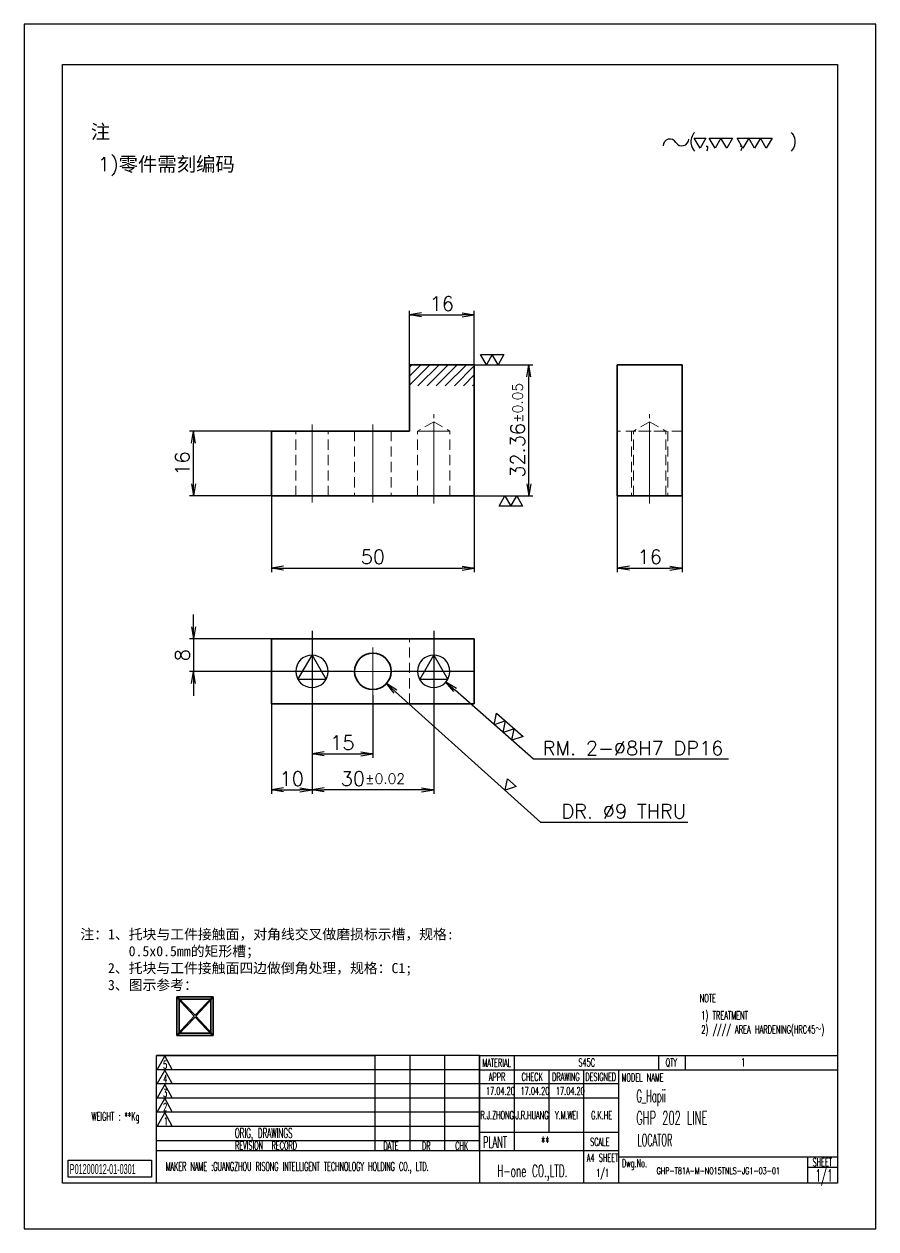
# Model space of a CAD drawing. Header units: millimetres. Extents: x 7914 to 16415, y -883 to 305.
# Drawn here: x 9636.4 to 9846.4, y -882.1 to -585.1 of the extents above; entities that cross this region are included whole.
import ezdxf
from ezdxf.enums import TextEntityAlignment as Align

# ---------------------------------------------------------------- set-up
doc = ezdxf.new("R2010")
doc.units = ezdxf.units.MM
doc.linetypes.add('CENTER-HOKUTO', pattern=[23, 20, -1, 1, -1])
doc.linetypes.add('HIDDEN-HOKUTO', pattern=[3.8, 2.5, -1.3])
for name, color, linetype, lineweight in [('\\M+195B6\\M+18E9A(TEXT)', 7, 'Continuous', 40), ('AM_7', 2, 'CENTER-HOKUTO', 30), ('AM_HID', 1, 'HIDDEN-HOKUTO', 25), ('标注线(DIM)', 3, 'Continuous', 25)]:
    doc.layers.add(name, color=color, linetype=linetype, lineweight=lineweight)
doc.layers.add('title_frame', color=7, linetype='Continuous')
doc.layers.add('word_dim', color=253, linetype='Continuous')
doc.styles.add('MX_NOTE_STANDARD', font='txt.shx', dxfattribs={"bigfont": 'bigfont.shx'})
doc.styles.get("Standard").update_dxf_attribs({"font": 'romans.shx', "bigfont": 'bigfont.shx'})
doc.dimstyles.new('RS1-1', dxfattribs={"dimtxt": 3.5, "dimasz": 3, "dimexe": 1, "dimexo": 0, "dimgap": 1, "dimtad": 3, "dimdsep": 46, "dimtxsty": 'Standard', "dimblk1": 'OPEN', "dimblk2": 'OPEN', "dimsah": 1, "dimcen": 0, "dimclrd": 256, "dimclre": 256, "dimclrt": 3, "dimazin": 2, "dimtfac": 1, "dimtmove": 0, "dimatfit": 3, "dimldrblk": 'OPEN', "dimfxl": 0, "dimtolj": 1, "dimtzin": 0, "dimarcsym": 0})

# ---------------------------------------------------------------- blocks, each defined once
blk = doc.blocks.new('A$C0CE446BE')
at = {"layer": 'title_frame'}
for p, q in [((-167.83, 0), (-167.83, 31.5)), ((-167.83, 31.5), (-113.92, 31.5)), ((-88.2, 31.5), (-167.83, 31.5)), ((-165.84, 31.38), (-167.72, 28.05)), ((-163.97, 28.05), (-165.84, 31.38)), ((-113.92, 8), (-113.92, 31.5)), ((-105.35, 8), (-105.35, 31.5)), ((-105.35, 8), (-105.35, 31.5)), ((-96.78, 8), (-96.78, 31.5)), ((-96.78, 8), (-96.78, 31.5)), ((-88.2, 8), (-88.2, 31.5)), ((-88.2, 31.5), (-88.2, 0)), ((-88.2, 31.5), (-88.2, 0)), ((-88.2, 31.5), (0, 31.5)), ((-79.62, 8), (-79.62, 31.5)), ((-44.1, 31.5), (-44.1, 28)), ((-37.53, 31.5), (-37.53, 28)), ((-113.92, 28), (-167.83, 28)), ((-88.2, 28), (-167.83, 28)), ((-167.72, 28.05), (-163.97, 28.05)), ((-165.84, 27.9), (-167.72, 24.58)), ((-163.97, 24.58), (-165.84, 27.9)), ((-88.2, 28), (0, 28)), ((-71.05, 12.6), (-71.05, 28)), ((-62.47, 0), (-62.47, 28)), ((-53.9, 0), (-53.9, 28)), ((-113.92, 24.5), (-167.83, 24.5)), ((-88.2, 24.5), (-167.83, 24.5)), ((-167.72, 24.58), (-163.97, 24.58)), ((-165.84, 24.37), (-167.72, 21.05)), ((-163.97, 21.05), (-165.84, 24.37)), ((-53.9, 24.5), (-88.2, 24.5)), ((-113.92, 21), (-167.83, 21)), ((-88.2, 21), (-167.83, 21)), ((-167.72, 21.05), (-163.97, 21.05)), ((-165.84, 20.96), (-167.72, 17.63)), ((-163.97, 17.63), (-165.84, 20.96)), ((-53.9, 21), (-88.2, 21)), ((-113.92, 17.5), (-167.83, 17.5)), ((-88.2, 17.5), (-167.83, 17.5)), ((-167.72, 17.63), (-163.97, 17.63)), ((-165.84, 17.43), (-167.72, 14.1)), ((-163.97, 14.1), (-165.84, 17.43)), ((-113.92, 14), (-167.83, 14)), ((-88.2, 14), (-167.83, 14)), ((-167.72, 14.1), (-163.97, 14.1)), ((-88.2, 12.6), (-53.9, 12.6)), ((-113.92, 10.5), (-167.83, 10.5)), ((-88.2, 10.5), (-167.83, 10.5)), ((-88.2, 8), (-167.83, 8)), ((-53.9, 8), (-88.2, 8)), ((-53.9, 6.5), (0, 6.5)), ((-7.35, 6.5), (-7.35, 0)), ((-7.35, 4), (0, 4)), ((0, 0), (-167.83, 0))]:
    blk.add_line(p, q, dxfattribs=at)
at = {"layer": 'title_frame', "color": 3, "style": 'MX_NOTE_STANDARD', "width": 0.5341}
for s, height, p in [('5', 1.92, (-166.24, 28.28)), ('MATERIAL', 1.973, (-87.53, 28.71)), ('QTY', 1.973, (-42.33, 28.8)), ('APPR', 1.973, (-85.93, 25.24)), ('CHECK', 1.973, (-77.84, 25.24)), ('DRAWING', 1.973, (-70.32, 25.24)), ('DESIGNED', 1.973, (-62.13, 25.24)), ('MODEL NAME', 1.973, (-53.2, 25.09)), ('4', 1.92, (-166.24, 24.8)), ('3', 1.92, (-166.24, 21.27)), ('2', 1.92, (-166.24, 17.86)), ('1', 1.92, (-166.04, 14.33)), ('ORIG, DRAWINGS', 2.4112, (-148.55, 11.16)), ('REVISION  RECORD', 1.9728, (-148.5, 8.32)), ('DATE', 1.973, (-111.89, 8.24)), ('DR', 1.973, (-102.39, 8.23)), ('CHK', 1.973, (-94.22, 8.27)), ('SCALE', 1.973, (-60.95, 9.22)), ('A4 SHEET', 1.973, (-61.77, 5.32)), ('MAKER NAME :GUANGZHOU RISONG INTELLIGENT TECHNOLOGY HOLDING CO., LTD.', 2.16, (-165.6, 3.07))]:
    blk.add_text(s, height=height, dxfattribs=at).set_placement(p)
blk = doc.blocks.new('A$C4356167B')
at = {"layer": 'word_dim', "ltscale": 2}
blk.add_blockref('A$C0CE446BE', (0, 0), dxfattribs=at)
at = {"layer": 'title_frame', "color": 3, "style": 'MX_NOTE_STANDARD', "width": 0.5341}
for s, height, p in [('PLANT', 2.74, (-87.36, 8.77)), ('Dwg.No.', 1.973, (-53.11, 3.98))]:
    blk.add_text(s, height=height, dxfattribs=at).set_placement(p)
blk = doc.blocks.new('A$C776344BA')
at = {"color": 7, "lineweight": 35, "ltscale": 0.4}
for p, q in [((0, 16), (0, 0)), ((15, 16), (15, 0)), ((1, 14.57), (1, 1.43)), ((14, 14.57), (14, 1.43))]:
    blk.add_line(p, q, dxfattribs=at)
at = {"color": 7, "lineweight": 35, "ltscale": 0.375}
for p, q in [((15, 16), (0, 16)), ((13.72, 15), (1.28, 15)), ((15, 0), (0, 0)), ((13.72, 1), (1.28, 1))]:
    blk.add_line(p, q, dxfattribs=at)
at = {"layer": '标注线(DIM)', "lineweight": -3}
for p, q in [((0, 15.63), (7.16, 8)), ((0.34, 16), (7.5, 8.37)), ((7.5, 8.37), (14.66, 16)), ((7.84, 8), (15, 15.63)), ((0, 0.37), (7.16, 8)), ((0.34, 0), (7.5, 7.63)), ((7.5, 7.63), (14.66, 0)), ((7.84, 8), (15, 0.37))]:
    blk.add_line(p, q, dxfattribs=at)
blk = doc.blocks.new('shiage0')
at = {"layer": 'word_dim', "color": 3, "linetype": 'Continuous'}
for centre, start, end in [((1.69, 0), 30, 180), ((4.61, 1.69), 210, 0)]:
    blk.add_arc(centre, 1.69, start, end, dxfattribs=at)
blk = doc.blocks.new('10')
at = {"layer": 'title_frame', "color": 3, "linetype": 'Continuous'}
for points in [[(9.63, 2.65), (8.18, 5.15), (11.07, 5.15)], [(13.31, 2.65), (11.86, 5.15), (17.64, 5.15), (16.2, 2.65), (14.75, 5.15)], [(20.17, 2.65), (18.73, 5.15), (27.4, 5.15), (25.95, 2.65), (24.51, 5.15), (23.06, 2.65), (21.62, 5.15)]]:
    blk.add_lwpolyline(points, close=True, dxfattribs=at)
blk.add_blockref('shiage0', (0.52, 3.24), dxfattribs=at)
blk.add_text('( ,   ,     )', height=3, dxfattribs=at).set_placement((6.84, 2.97))
blk = doc.blocks.new('MARK_8PIN')
at = {"color": 3, "linetype": 'Continuous'}
blk.add_lwpolyline([(0, 4), (-3.46, -2), (3.46, -2)], close=True, dxfattribs=at)
blk.add_circle((0, 0), 4, dxfattribs=at)
blk = doc.blocks.new('MARK_CENTER')
at = {"color": 2, "linetype": 'CENTER-HOKUTO'}
for p, q in [((0, 10), (0, -10)), ((-10, 0), (10, 0))]:
    blk.add_line(p, q, dxfattribs=at)
blk = doc.blocks.new('_Open')
at = {"color": 0, "lineweight": -2}
for p, q in [((-1, 0.167), (0, 0)), ((-1, -0.167), (0, 0)), ((0, 0), (-1, 0))]:
    blk.add_line(p, q, dxfattribs=at)
blk = doc.blocks.new('*D22')
at = {"layer": 'DEFPOINTS', "color": 0, "linetype": 'Continuous', "ltscale": 2}
for p in [(9707.41, -754.67), (9737.41, -754.67), (9707.41, -773.88)]:
    blk.add_point(p, dxfattribs=at)
at = {"layer": 'word_dim', "linetype": 'Continuous', "lineweight": -2, "ltscale": 2}
for p, q in [((9707.41, -754.67), (9707.41, -774.88)), ((9737.41, -754.67), (9737.41, -774.88)), ((9734.41, -773.88), (9710.41, -773.88))]:
    blk.add_line(p, q, dxfattribs=at)
at = {"layer": 'word_dim', "linetype": 'Continuous', "lineweight": -2, "ltscale": 2, "xscale": 3, "yscale": 3, "zscale": 3, "rotation": 180}
blk.add_blockref('_Open', (9707.41, -773.88), dxfattribs=at)
at = {"layer": 'word_dim', "linetype": 'Continuous', "lineweight": -2, "ltscale": 2, "xscale": 3, "yscale": 3, "zscale": 3}
blk.add_blockref('_Open', (9737.41, -773.88), dxfattribs=at)
at = {"layer": 'word_dim', "color": 3, "linetype": 'Continuous', "ltscale": 2, "insert": (9722.41, -771.13), "char_height": 3.5, "attachment_point": 5}
blk.add_mtext('\\A1;30{\\H0.715x;%%p0.02}', dxfattribs=at)
blk = doc.blocks.new('*D23')
at = {"layer": 'DEFPOINTS', "color": 0, "linetype": 'Continuous', "ltscale": 2}
for p in [(9722.41, -750.52), (9707.41, -754.67), (9722.41, -765.01)]:
    blk.add_point(p, dxfattribs=at)
at = {"layer": 'word_dim', "linetype": 'Continuous', "lineweight": -2, "ltscale": 2}
for p, q in [((9722.41, -750.52), (9722.41, -766.01)), ((9707.41, -754.67), (9707.41, -766.01)), ((9710.41, -765.01), (9719.41, -765.01))]:
    blk.add_line(p, q, dxfattribs=at)
at = {"layer": 'word_dim', "linetype": 'Continuous', "lineweight": -2, "ltscale": 2, "xscale": 3, "yscale": 3, "zscale": 3, "rotation": 180}
blk.add_blockref('_Open', (9707.41, -765.01), dxfattribs=at)
at = {"layer": 'word_dim', "linetype": 'Continuous', "lineweight": -2, "ltscale": 2, "xscale": 3, "yscale": 3, "zscale": 3}
blk.add_blockref('_Open', (9722.41, -765.01), dxfattribs=at)
at = {"layer": 'word_dim', "color": 3, "linetype": 'Continuous', "ltscale": 2, "insert": (9714.91, -762.26), "char_height": 3.5, "attachment_point": 5}
blk.add_mtext('\\A1;15', dxfattribs=at)
blk = doc.blocks.new('*D24')
at = {"layer": 'DEFPOINTS', "color": 0, "linetype": 'Continuous', "ltscale": 2}
for p in [(9734.4, -742.02), (9740.41, -747.31)]:
    blk.add_point(p, dxfattribs=at)
at = {"layer": 'word_dim', "linetype": 'Continuous', "lineweight": -2, "ltscale": 2}
for p, q in [((9762.02, -766.34), (9742.66, -749.29)), ((9810.06, -766.34), (9762.02, -766.34))]:
    blk.add_line(p, q, dxfattribs=at)
at = {"layer": 'word_dim', "linetype": 'Continuous', "lineweight": -2, "ltscale": 2, "xscale": 3, "yscale": 3, "zscale": 3, "rotation": 138.6324527778043}
blk.add_blockref('_Open', (9740.41, -747.31), dxfattribs=at)
at = {"layer": 'word_dim', "color": 3, "linetype": 'Continuous', "ltscale": 2, "insert": (9786.54, -763.59), "char_height": 3.5, "attachment_point": 5}
blk.add_mtext('\\A1;RM. 2-∅8H7 DP16', dxfattribs=at)
blk = doc.blocks.new('shiage3')
at = {"layer": 'word_dim', "color": 3, "linetype": 'Continuous'}
for p, q in [((-1.44, 2.5), (7.22, 2.5)), ((0, 0), (-1.44, 2.5)), ((1.44, 2.5), (0, 0)), ((2.89, 0), (1.44, 2.5)), ((4.33, 2.5), (2.89, 0)), ((5.77, 0), (4.33, 2.5)), ((7.22, 2.5), (5.77, 0))]:
    blk.add_line(p, q, dxfattribs=at)
blk = doc.blocks.new('*D25')
at = {"layer": 'DEFPOINTS', "color": 0, "linetype": 'Continuous', "ltscale": 2}
for p in [(9719.06, -741.66), (9725.75, -747.67)]:
    blk.add_point(p, dxfattribs=at)
at = {"layer": 'word_dim', "linetype": 'Continuous', "lineweight": -2, "ltscale": 2}
for p, q in [((9763.84, -781.92), (9727.98, -749.68)), ((9800.04, -781.92), (9763.84, -781.92))]:
    blk.add_line(p, q, dxfattribs=at)
at = {"layer": 'word_dim', "linetype": 'Continuous', "lineweight": -2, "ltscale": 2, "xscale": 3, "yscale": 3, "zscale": 3, "rotation": 138.0407007017122}
blk.add_blockref('_Open', (9725.75, -747.67), dxfattribs=at)
at = {"layer": 'word_dim', "color": 3, "linetype": 'Continuous', "ltscale": 2, "insert": (9784.27, -779.17), "char_height": 3.5, "attachment_point": 5}
blk.add_mtext('\\A1;DR. ∅9 THRU', dxfattribs=at)
blk = doc.blocks.new('shiage1')
at = {"layer": 'word_dim', "color": 3, "linetype": 'Continuous'}
for p, q in [((0, 0), (-1.44, 2.5)), ((-1.44, 2.5), (1.44, 2.5)), ((1.44, 2.5), (0, 0))]:
    blk.add_line(p, q, dxfattribs=at)
blk = doc.blocks.new('*D26')
at = {"layer": 'DEFPOINTS', "color": 0, "linetype": 'Continuous', "ltscale": 2}
for p in [(9678.17, -685.43), (9697.41, -685.43), (9697.41, -701.43)]:
    blk.add_point(p, dxfattribs=at)
at = {"layer": 'word_dim', "linetype": 'Continuous', "lineweight": -2, "ltscale": 2}
for p, q in [((9697.41, -685.43), (9677.17, -685.43)), ((9678.17, -698.43), (9678.17, -688.43)), ((9697.41, -701.43), (9677.17, -701.43))]:
    blk.add_line(p, q, dxfattribs=at)
at = {"layer": 'word_dim', "linetype": 'Continuous', "lineweight": -2, "ltscale": 2, "xscale": 3, "yscale": 3, "zscale": 3}
for p, rotation in [((9678.17, -685.43), 90), ((9678.17, -701.43), 270)]:
    blk.add_blockref('_Open', p, dxfattribs=dict(at, rotation=rotation))
at = {"layer": 'word_dim', "color": 3, "linetype": 'Continuous', "ltscale": 2, "insert": (9675.42, -693.43), "char_height": 3.5, "attachment_point": 5, "rotation": 90}
blk.add_mtext('\\A1;16', dxfattribs=at)
blk = doc.blocks.new('*D27')
at = {"layer": 'DEFPOINTS', "color": 0, "linetype": 'Continuous', "ltscale": 2}
for p in [(9697.41, -701.43), (9747.41, -701.43), (9747.41, -719.2)]:
    blk.add_point(p, dxfattribs=at)
at = {"layer": 'word_dim', "linetype": 'Continuous', "lineweight": -2, "ltscale": 2}
for p, q in [((9697.41, -701.43), (9697.41, -720.2)), ((9747.41, -701.43), (9747.41, -720.2)), ((9700.41, -719.2), (9744.41, -719.2))]:
    blk.add_line(p, q, dxfattribs=at)
at = {"layer": 'word_dim', "linetype": 'Continuous', "lineweight": -2, "ltscale": 2, "xscale": 3, "yscale": 3, "zscale": 3, "rotation": 180}
blk.add_blockref('_Open', (9697.41, -719.2), dxfattribs=at)
at = {"layer": 'word_dim', "linetype": 'Continuous', "lineweight": -2, "ltscale": 2, "xscale": 3, "yscale": 3, "zscale": 3}
blk.add_blockref('_Open', (9747.41, -719.2), dxfattribs=at)
at = {"layer": 'word_dim', "color": 3, "linetype": 'Continuous', "ltscale": 2, "insert": (9722.41, -716.45), "char_height": 3.5, "attachment_point": 5}
blk.add_mtext('\\A1;50', dxfattribs=at)
blk = doc.blocks.new('*D28')
at = {"layer": 'DEFPOINTS', "color": 0, "linetype": 'Continuous', "ltscale": 2}
for p in [(9747.41, -669.07), (9760.85, -669.07), (9747.41, -701.43)]:
    blk.add_point(p, dxfattribs=at)
at = {"layer": 'word_dim', "linetype": 'Continuous', "lineweight": -2, "ltscale": 2}
for p, q in [((9747.41, -669.07), (9761.85, -669.07)), ((9760.85, -698.43), (9760.85, -672.07)), ((9747.41, -701.43), (9761.85, -701.43))]:
    blk.add_line(p, q, dxfattribs=at)
at = {"layer": 'word_dim', "linetype": 'Continuous', "lineweight": -2, "ltscale": 2, "xscale": 3, "yscale": 3, "zscale": 3}
for p, rotation in [((9760.85, -669.07), 90), ((9760.85, -701.43), 270)]:
    blk.add_blockref('_Open', p, dxfattribs=dict(at, rotation=rotation))
at = {"layer": 'word_dim', "color": 3, "linetype": 'Continuous', "ltscale": 2, "insert": (9758.1, -685.25), "char_height": 3.5, "attachment_point": 5, "rotation": 90}
blk.add_mtext('\\A1;32.36{\\H0.715x;%%p0.05}', dxfattribs=at)
blk = doc.blocks.new('*D29')
at = {"layer": 'DEFPOINTS', "color": 0, "linetype": 'Continuous', "ltscale": 2}
for p in [(9782.65, -701.43), (9798.65, -701.43), (9798.65, -719.2)]:
    blk.add_point(p, dxfattribs=at)
at = {"layer": 'word_dim', "linetype": 'Continuous', "lineweight": -2, "ltscale": 2}
for p, q in [((9782.65, -701.43), (9782.65, -720.2)), ((9798.65, -701.43), (9798.65, -720.2)), ((9785.65, -719.2), (9795.65, -719.2))]:
    blk.add_line(p, q, dxfattribs=at)
at = {"layer": 'word_dim', "linetype": 'Continuous', "lineweight": -2, "ltscale": 2, "xscale": 3, "yscale": 3, "zscale": 3, "rotation": 180}
blk.add_blockref('_Open', (9782.65, -719.2), dxfattribs=at)
at = {"layer": 'word_dim', "linetype": 'Continuous', "lineweight": -2, "ltscale": 2, "xscale": 3, "yscale": 3, "zscale": 3}
blk.add_blockref('_Open', (9798.65, -719.2), dxfattribs=at)
at = {"layer": 'word_dim', "color": 3, "linetype": 'Continuous', "ltscale": 2, "insert": (9790.65, -716.45), "char_height": 3.5, "attachment_point": 5}
blk.add_mtext('\\A1;16', dxfattribs=at)
blk = doc.blocks.new('*D30')
at = {"layer": 'DEFPOINTS', "color": 0, "linetype": 'Continuous', "ltscale": 2}
for p in [(9747.41, -656.78), (9731.41, -672.43), (9747.41, -672.43)]:
    blk.add_point(p, dxfattribs=at)
at = {"layer": 'word_dim', "linetype": 'Continuous', "lineweight": -2, "ltscale": 2}
for p, q in [((9731.41, -672.43), (9731.41, -655.78)), ((9747.41, -672.43), (9747.41, -655.78)), ((9734.41, -656.78), (9744.41, -656.78))]:
    blk.add_line(p, q, dxfattribs=at)
at = {"layer": 'word_dim', "linetype": 'Continuous', "lineweight": -2, "ltscale": 2, "xscale": 3, "yscale": 3, "zscale": 3, "rotation": 180}
blk.add_blockref('_Open', (9731.41, -656.78), dxfattribs=at)
at = {"layer": 'word_dim', "linetype": 'Continuous', "lineweight": -2, "ltscale": 2, "xscale": 3, "yscale": 3, "zscale": 3}
blk.add_blockref('_Open', (9747.41, -656.78), dxfattribs=at)
at = {"layer": 'word_dim', "color": 3, "linetype": 'Continuous', "ltscale": 2, "insert": (9739.41, -654.03), "char_height": 3.5, "attachment_point": 5}
blk.add_mtext('\\A1;16', dxfattribs=at)
blk = doc.blocks.new('*D31')
at = {"layer": 'DEFPOINTS', "color": 0, "linetype": 'Continuous', "ltscale": 2}
for p in [(9697.41, -752.67), (9707.41, -754.67), (9707.41, -773.88)]:
    blk.add_point(p, dxfattribs=at)
at = {"layer": 'word_dim', "linetype": 'Continuous', "lineweight": -2, "ltscale": 2}
for p, q in [((9697.41, -752.67), (9697.41, -774.88)), ((9707.41, -754.67), (9707.41, -774.88)), ((9700.41, -773.88), (9704.41, -773.88))]:
    blk.add_line(p, q, dxfattribs=at)
at = {"layer": 'word_dim', "linetype": 'Continuous', "lineweight": -2, "ltscale": 2, "xscale": 3, "yscale": 3, "zscale": 3, "rotation": 180}
blk.add_blockref('_Open', (9697.41, -773.88), dxfattribs=at)
at = {"layer": 'word_dim', "linetype": 'Continuous', "lineweight": -2, "ltscale": 2, "xscale": 3, "yscale": 3, "zscale": 3}
blk.add_blockref('_Open', (9707.41, -773.88), dxfattribs=at)
at = {"layer": 'word_dim', "color": 3, "linetype": 'Continuous', "ltscale": 2, "insert": (9702.41, -771.13), "char_height": 3.5, "attachment_point": 5}
blk.add_mtext('\\A1;10', dxfattribs=at)
blk = doc.blocks.new('*D32')
at = {"layer": 'DEFPOINTS', "color": 0, "linetype": 'Continuous', "ltscale": 2}
for p in [(9697.41, -736.67), (9678.17, -744.67), (9697.41, -744.67)]:
    blk.add_point(p, dxfattribs=at)
at = {"layer": 'word_dim', "linetype": 'Continuous', "lineweight": -2, "ltscale": 2}
for p, q in [((9678.17, -733.67), (9678.17, -730.67)), ((9697.41, -736.67), (9677.17, -736.67)), ((9678.17, -736.67), (9678.17, -744.67)), ((9697.41, -744.67), (9677.17, -744.67)), ((9678.17, -747.67), (9678.17, -750.67))]:
    blk.add_line(p, q, dxfattribs=at)
at = {"layer": 'word_dim', "linetype": 'Continuous', "lineweight": -2, "ltscale": 2, "xscale": 3, "yscale": 3, "zscale": 3}
for p, rotation in [((9678.17, -736.67), 270), ((9678.17, -744.67), 90)]:
    blk.add_blockref('_Open', p, dxfattribs=dict(at, rotation=rotation))
at = {"layer": 'word_dim', "color": 3, "linetype": 'Continuous', "ltscale": 2, "insert": (9675.42, -740.67), "char_height": 3.5, "attachment_point": 5, "rotation": 90}
blk.add_mtext('\\A1;8', dxfattribs=at)

msp = doc.modelspace()

# ---------------------------------------------------------------- hatches: boundary and pattern name
at = {"layer": 'word_dim', "linetype": 'Continuous', "ltscale": 2}
h = msp.add_hatch(dxfattribs=at)
h.set_pattern_fill('ANSI31', color=256, scale=0.5, style=0)
h.set_pattern_definition([(45, (1116.3417, 2360.4417), (-1.12253202, 1.12253202), [])])
h.paths.add_polyline_path([(9747.405, -669.068), (9731.405, -669.068), (9731.405, -674.267), (9747.405, -674.267)])

# ---------------------------------------------------------------- linework, layer by layer
at = {"color": 7, "lineweight": 35, "ltscale": 0.4}
for p, q in [((9747.405, -669.068), (9731.405, -669.068)), ((9798.645, -669.068), (9782.645, -669.068)), ((9697.405, -701.425), (9697.405, -685.425)), ((9798.645, -701.425), (9782.645, -701.425)), ((9697.405, -752.665), (9697.405, -736.665)), ((9747.405, -752.665), (9747.405, -736.665))]:
    msp.add_line(p, q, dxfattribs=at)
at = {"color": 7, "lineweight": 35, "ltscale": 0.408925}
msp.add_line((9731.405, -669.068), (9731.405, -685.425), dxfattribs=at)
at = {"color": 7, "lineweight": 35}
for p, q in [((9747.405, -701.425), (9747.405, -669.068)), ((9782.645, -701.425), (9782.645, -669.068)), ((9798.645, -669.068), (9798.645, -701.425)), ((9731.405, -685.425), (9697.405, -685.425)), ((9697.405, -701.425), (9747.405, -701.425)), ((9697.405, -736.665), (9747.405, -736.665)), ((9697.405, -752.665), (9747.405, -752.665))]:
    msp.add_line(p, q, dxfattribs=at)
msp.add_circle((9722.405, -744.665), 4.5, dxfattribs=at)
at = {"layer": 'AM_7', "color": 2, "lineweight": 13}
for p, q in [((9737.405, -703.256), (9737.405, -681.285)), ((9790.645, -703.257), (9790.645, -681.285)), ((9707.405, -703.025), (9707.405, -683.825)), ((9722.405, -683.825), (9722.405, -703.026)), ((9707.405, -739.465), (9707.405, -749.865)), ((9722.405, -738.815), (9722.405, -750.515)), ((9728.255, -744.665), (9716.555, -744.665))]:
    msp.add_line(p, q, dxfattribs=at)
at = {"layer": 'AM_HID', "color": 1, "lineweight": 13}
for p, q in [((9703.405, -701.425), (9703.405, -685.425)), ((9711.405, -701.425), (9711.405, -685.425)), ((9717.905, -685.425), (9717.905, -701.425)), ((9726.905, -685.425), (9726.905, -701.425)), ((9737.405, -683.116), (9733.405, -685.425)), ((9739.323, -685.425), (9733.405, -685.425)), ((9733.405, -701.425), (9733.405, -685.425)), ((9741.405, -685.425), (9735.488, -685.425)), ((9737.405, -683.116), (9741.405, -685.425)), ((9741.405, -701.425), (9741.405, -685.425)), ((9798.645, -685.425), (9782.645, -685.425)), ((9786.145, -685.425), (9786.145, -701.425)), ((9790.645, -683.116), (9786.645, -685.425)), ((9794.156, -685.425), (9786.645, -685.425)), ((9786.645, -701.425), (9786.645, -685.425)), ((9786.645, -701.425), (9786.645, -685.425)), ((9794.645, -685.425), (9787.135, -685.425)), ((9790.645, -683.116), (9794.645, -685.425)), ((9794.645, -701.425), (9794.645, -685.425)), ((9794.645, -701.425), (9794.645, -685.425)), ((9795.145, -685.425), (9795.145, -701.425)), ((9731.405, -752.665), (9731.405, -736.665))]:
    msp.add_line(p, q, dxfattribs=at)
at = {"layer": 'title_frame'}
for p, q in [((9645.922, -595.11), (9836.922, -595.11)), ((9645.922, -870.86), (9645.922, -595.11)), ((9650.922, -595.11), (9836.922, -595.11)), ((9836.922, -595.11), (9836.922, -870.86)), ((9748.722, -839.36), (9748.722, -842.86)), ((9647.276, -865.17), (9667.804, -865.17)), ((9647.276, -869.371), (9647.276, -865.17)), ((9667.804, -865.17), (9667.804, -869.371)), ((9667.804, -869.371), (9647.276, -869.371)), ((9836.922, -870.86), (9645.922, -870.86)), ((9836.922, -870.86), (9783.022, -870.86)), ((9836.922, -870.86), (9783.022, -870.86))]:
    msp.add_line(p, q, dxfattribs=at)
at = {"layer": 'title_frame', "color": 4}
msp.add_lwpolyline([(9636.422, -882.11), (9846.422, -882.11), (9846.422, -585.11), (9636.422, -585.11)], close=True, dxfattribs=at)
at = {"layer": 'word_dim', "color": 3, "linetype": 'Continuous', "ltscale": 2}
for points in [[(9750.393, -669.068), (9748.948, -666.566), (9754.728, -666.566), (9753.283, -669.068), (9751.838, -666.566)], [(9757.861, -701.425), (9759.306, -703.928), (9753.526, -703.928), (9754.971, -701.425), (9756.416, -703.928)]]:
    msp.add_lwpolyline(points, close=True, dxfattribs=at)

# ---------------------------------------------------------------- block references
at = {"layer": 'word_dim', "linetype": 'Continuous', "ltscale": 2}
msp.add_blockref('10', (9793.453, -618.375), dxfattribs=at)
at = {"layer": 'word_dim', "color": 3, "linetype": 'CENTER-HOKUTO', "ltscale": 2, "xscale": -1}
for p in [(9707.405, -744.665), (9737.405, -744.665)]:
    msp.add_blockref('MARK_CENTER', p, dxfattribs=at)
at = {"layer": 'word_dim', "color": 3, "ltscale": 2, "xscale": -1}
msp.add_blockref('MARK_8PIN', (9707.405, -744.665), dxfattribs=at)
at = {"layer": 'word_dim', "color": 3, "linetype": 'Continuous', "ltscale": 2, "xscale": -1}
msp.add_blockref('MARK_8PIN', (9737.405, -744.665), dxfattribs=at)
at = {"layer": 'word_dim', "color": 3, "linetype": 'Continuous', "ltscale": 2}
for name, p, rotation in [('shiage3', (9752.351, -757.827), 318.6324527778314), ('shiage1', (9755.01, -773.981), 318.040700701743)]:
    msp.add_blockref(name, p, dxfattribs=dict(at, rotation=rotation))
at = {"layer": 'word_dim', "ltscale": 2}
msp.add_blockref('A$C4356167B', (9836.922, -870.86), dxfattribs=at)
at = {"layer": '标注线(DIM)', "lineweight": -3, "xscale": 0.5999999999985448, "yscale": 0.6000000000003638, "zscale": 0.6}
msp.add_blockref('A$C776344BA', (9674.068, -834.462), dxfattribs=at)

# ---------------------------------------------------------------- texts
at = {"ltscale": 2, "char_height": 3.5, "attachment_point": 1}
for s, insert, width in [('{\\fSimSun|b0|i0|c134|p2;\\C3;注}', (9652.864, -609.903), 10.36469), ('{\\Fromans,bigfont|c134;\\C3;1)\\fSimSun|b0|i0|c134|p2;零件需刻编码}', (9654.623, -617.889), 96.90613)]:
    msp.add_mtext(s, dxfattribs=dict(at, insert=insert, width=width))
at = {"linetype": 'Continuous', "insert": (9787.399, -849.839), "char_height": 3, "width": 50.9, "attachment_point": 4}
msp.add_mtext('{\\W0.5;\\C3;G_Hapii }', dxfattribs=at)
at = {"color": 3, "linetype": 'Continuous', "insert": (9792.355, -866.997), "char_height": 1.6, "width": 37.13137, "attachment_point": 1}
msp.add_mtext('{\\W0.65;GHP-T81A-M-NO15TNLS-JG1-03-01}', dxfattribs=at)
at = {"layer": '\\M+195B6\\M+18E9A(TEXT)', "insert": (9650.293, -815.869), "char_height": 2.5, "width": 103.9142, "attachment_point": 4}
msp.add_mtext('{\\fSimSun|b0|i0|c134|p2;\\C3;注：1、托块与工件接触面，对角线交叉做磨损标示槽，规格:\\P       0.5x0.5mm的矩形槽；\\P    2、托块与工件接触面四边做倒角处理，规格：C1;\\P    3、图示参考：}', dxfattribs=at)
at = {"layer": 'title_frame', "color": 3, "style": 'MX_NOTE_STANDARD'}
for s, height, width, p in [('NOTE', 2, 0.5341, (9802.997, -826.226)), ('NOTE', 1.96, 0.545, (9802.997, -826.226)), ('NOTE', 1.96, 0.545, (9802.997, -826.226)), ('1) TREATMENT', 2, 0.5341, (9803.386, -830.449)), ('1) TREATMENT', 1.96, 0.545, (9803.386, -830.449)), ('1) TREATMENT', 1.96, 0.545, (9803.386, -830.449)), ('2) //// AREA HARDENING(HRC45\\M+18160)', 2, 0.5341, (9803.386, -833.949)), ('2) //// AREA HARDENING(HRC45\\M+18160)', 2, 0.5341, (9803.386, -833.949)), ('2) //// AREA HARDENING(HRC45\\M+18160)', 2, 0.5341, (9803.386, -833.949)), ('S45C', 1.9728, 0.5341, (9773.096, -842.061)), ('1', 1.973, 0.5341, (9813.223, -842.061)), ('17.04.20', 1.9, 0.5341, (9750.309, -849.036)), ('17.04.20', 1.9, 0.5341, (9758.821, -849.036)), ('17.04.20', 1.9, 0.5341, (9767.538, -849.036)), ('WEIGHT : ', 2, 0.5341, (9653.059, -855.372)), ('**Kg', 2, 0.5341, (9661.206, -855.372)), ('GHP 202 LINE', 3.3, 0.5341, (9787.361, -856.409)), ('**', 2.74, 0.5341, (9763.915, -862.09)), ('LOCATOR', 2.94, 0.5, (9787.609, -861.673)), ('H-one CO.,LTD.', 3, 0.5341, (9753.078, -869.31)), ('1/1', 1.9728, 0.5341, (9777.504, -869.291)), ('SHEET', 1.9728, 0.5341, (9830.812, -866.648)), ('1/1', 3, 0.5341, (9831.529, -870.384))]:
    msp.add_text(s, height=height, dxfattribs=dict(at, width=width)).set_placement(p)
at = {"layer": 'title_frame', "color": 3, "style": 'MX_NOTE_STANDARD', "width": 0.5341}
for s, p in [('R.J.ZHONG', (9753.054, -855.653)), ('J.R.HUANG', (9761.649, -855.675)), ('Y.M.WEI', (9770.129, -855.671)), ('G.K.HE', (9778.799, -855.675))]:
    msp.add_text(s, height=1.9728, dxfattribs=at).set_placement(p, align=Align.BOTTOM_CENTER)
at = {"layer": 'title_frame', "color": 3, "insert": (9647.69, -866.126), "char_height": 2.45, "width": 4.1107, "attachment_point": 1, "style": 'MX_NOTE_STANDARD'}
msp.add_mtext('{\\f3 of 9 Barcode|b0|i0|c0|p82;\\W0.5;P01200012-01-0301}', dxfattribs=at)

# ---------------------------------------------------------------- dimensions: what is measured, and where the dimension line sits
at = {"layer": 'word_dim', "linetype": 'Continuous', "ltscale": 2}
for base, p1, p2, picture, middle in [((9747.405, -656.777), (9731.405, -672.427), (9747.405, -672.427), '*D30', (9739.405, -654.027)), ((9747.405, -719.203), (9697.405, -701.425), (9747.405, -701.425), '*D27', (9722.405, -716.453)), ((9798.645, -719.203), (9782.645, -701.425), (9798.645, -701.425), '*D29', (9790.645, -716.453)), ((9707.405, -773.879), (9697.405, -752.665), (9707.405, -754.665), '*D31', (9702.405, -771.129))]:
    dim = msp.add_linear_dim(base=base, p1=p1, p2=p2, dimstyle='RS1-1', dxfattribs=at)
    dim.commit()
    dim.dimension.update_dxf_attribs({"geometry": picture, "text_midpoint": middle})
for base, p1, p2, angle, text, picture, middle in [((9760.85, -669.068), (9747.405, -701.425), (9747.405, -669.068), 90, '<>{\\H0.715x;%%p0.05}', '*D28', (9758.1, -685.247)), ((9707.405, -773.879), (9737.405, -754.665), (9707.405, -754.665), 180, '<>{\\H0.715x;%%p0.02}', '*D22', (9722.405, -771.129))]:
    dim = msp.add_linear_dim(base=base, p1=p1, p2=p2, angle=angle, text=text, dimstyle='RS1-1', dxfattribs=at)
    dim.commit()
    dim.dimension.update_dxf_attribs({"geometry": picture, "text_midpoint": middle})
for base, p1, p2, angle, picture, middle in [((9678.168, -685.425), (9697.405, -701.425), (9697.405, -685.425), 90, '*D26', (9675.418, -693.425)), ((9678.168, -744.665), (9697.405, -736.665), (9697.405, -744.665), 90, '*D32', (9675.418, -740.665)), ((9722.405, -765.013), (9707.405, -754.665), (9722.405, -750.515), 180, '*D23', (9714.905, -762.263))]:
    dim = msp.add_linear_dim(base=base, p1=p1, p2=p2, angle=angle, dimstyle='RS1-1', dxfattribs=at)
    dim.commit()
    dim.dimension.update_dxf_attribs({"geometry": picture, "text_midpoint": middle})
for p1, p2, text, picture, middle in [((9719.059, -741.657), (9725.752, -747.674), 'DR. <> THRU', '*D25', (9784.269, -781.916)), ((9734.403, -742.022), (9740.407, -747.309), 'RM. 2-<>H7 DP16', '*D24', (9786.538, -766.343))]:
    dim = msp.add_diameter_dim_2p(p1=p1, p2=p2, text=text, dimstyle='RS1-1', override={"dimtoh": 1, "dimtofl": 0}, dxfattribs=at)
    dim.commit()
    dim.dimension.update_dxf_attribs({"geometry": picture, "text_midpoint": middle, "dimtype": 163})

doc.saveas('drawing.dxf')
